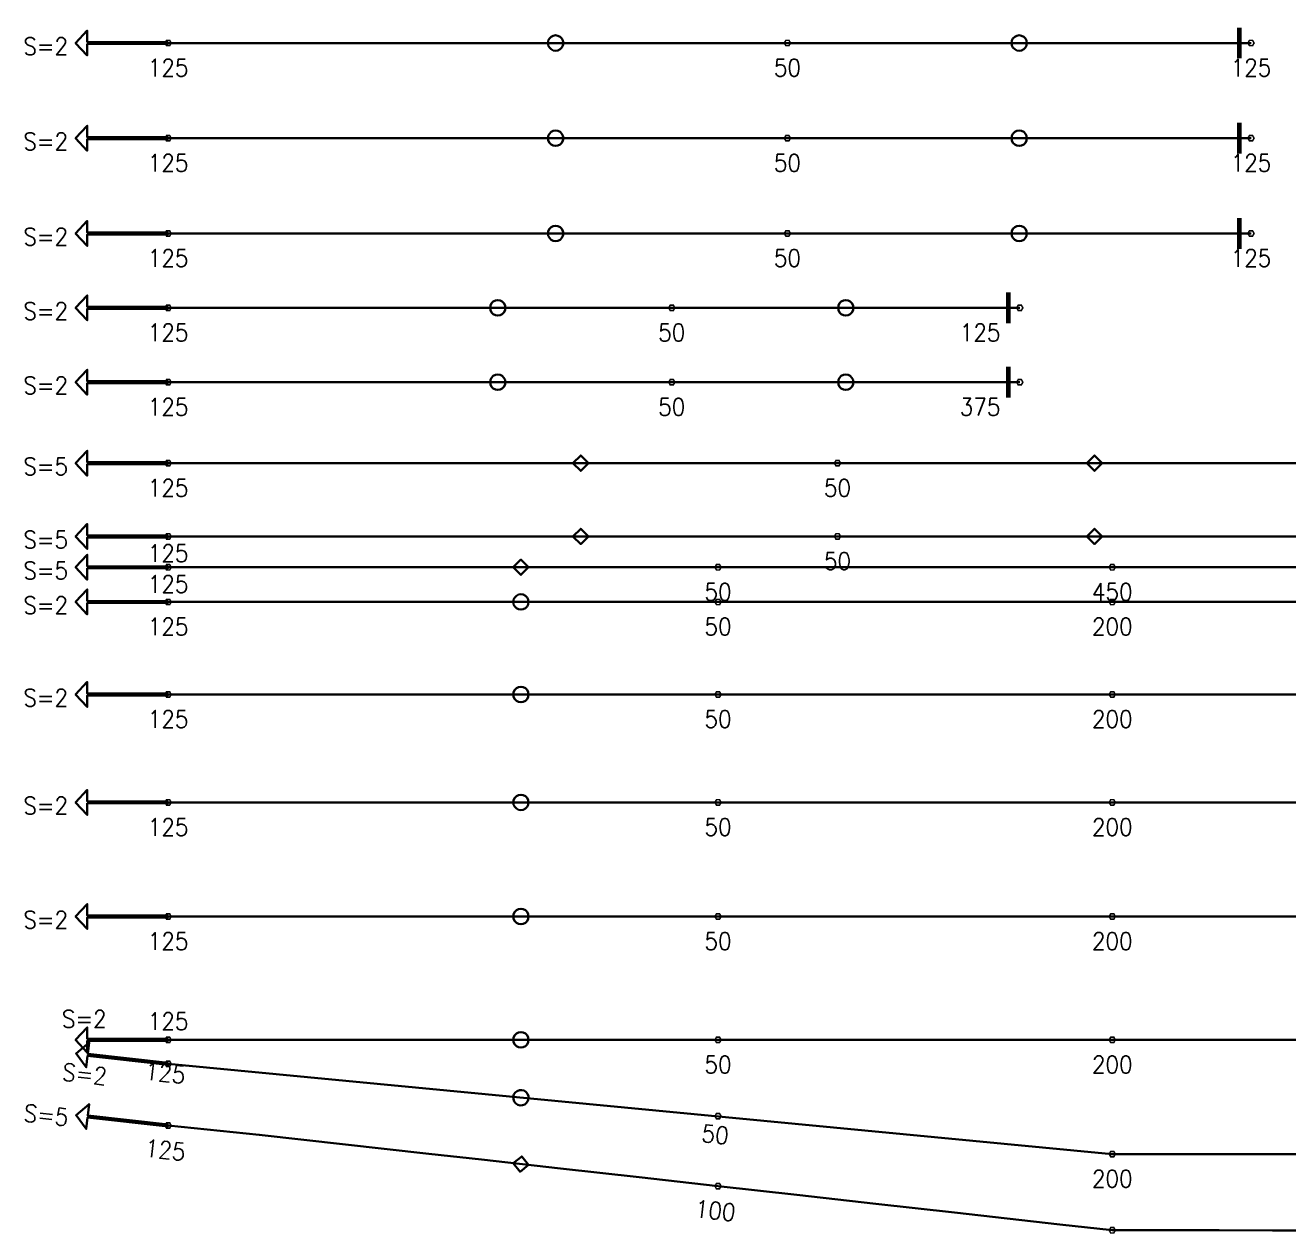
# Model space of a CAD drawing. Header units: millimetres. Extents: x 128150 to 589785, y -24154 to 43820.
# Drawn here: x 378547 to 394940, y 9105 to 24780 of the extents above; entities that cross this region are included whole.
import ezdxf

# ---------------------------------------------------------------- set-up
doc = ezdxf.new("R2010")
doc.units = ezdxf.units.MM
doc.layers.add('Current_plane_Column', color=7, linetype='Continuous', true_color=0x4b00ff)
doc.layers.add('NDC_S-TENDON', color=6, linetype='Continuous', lineweight=35)
doc.layers.add('NDC_S_ANNO', color=7, linetype='Continuous', lineweight=20)
doc.styles.get("Standard").update_dxf_attribs({"font": 'arial.ttf'})

# ---------------------------------------------------------------- blocks, each defined once
blk = doc.blocks.new('TDX')
at = {"layer": 'NDC_S-TENDON', "linetype": 'Continuous', "elevation": 2875}
for points in [[(11700, 14850, 60, 60, 0), (11700, 15250, 60, 60, 0)], [(11700, 13615, 60, 60, 0), (11700, 14015, 60, 60, 0)], [(11700, 12380, 60, 60, 0), (11700, 12780, 60, 60, 0)], [(8700, 11415, 60, 60, 0), (8700, 11815, 60, 60, 0)], [(8700, 10450, 60, 60, 0), (8700, 10850, 60, 60, 0)]]:
    blk.add_lwpolyline(points, format="xyseb", dxfattribs=at)
at = {"layer": 'NDC_S-TENDON', "linetype": 'Continuous'}
for points, elevation in [([(-2200, 15062), (-3250, 15062), (-3250, 15212), (-3400, 15050), (-3250, 14888), (-3250, 15038), (-2200, 15038)], 2875), ([(2728, 15050), (2732, 15019), (2747, 14991), (2769, 14969), (2797, 14955), (2828, 14950), (2858, 14955), (2886, 14969), (2908, 14991), (2923, 15019), (2928, 15050), (2923, 15081), (2908, 15109), (2886, 15131), (2858, 15145), (2828, 15150), (2797, 15145), (2769, 15131), (2747, 15109), (2732, 15081), (2728, 15050)], 2832), ([(8743, 15050), (8747, 15019), (8762, 14991), (8784, 14969), (8812, 14955), (8843, 14950), (8873, 14955), (8901, 14969), (8923, 14991), (8938, 15019), (8943, 15050), (8938, 15081), (8923, 15109), (8901, 15131), (8873, 15145), (8843, 15150), (8812, 15145), (8784, 15131), (8762, 15109), (8747, 15081), (8743, 15050)], 2832), ([(-2200, 13827), (-3250, 13827), (-3250, 13977), (-3400, 13815), (-3250, 13653), (-3250, 13803), (-2200, 13803)], 2875), ([(2728, 13815), (2732, 13784), (2747, 13756), (2769, 13734), (2797, 13720), (2828, 13715), (2858, 13720), (2886, 13734), (2908, 13756), (2923, 13784), (2928, 13815), (2923, 13846), (2908, 13874), (2886, 13896), (2858, 13910), (2828, 13915), (2797, 13910), (2769, 13896), (2747, 13874), (2732, 13846), (2728, 13815)], 2832), ([(8743, 13815), (8747, 13784), (8762, 13756), (8784, 13734), (8812, 13720), (8843, 13715), (8873, 13720), (8901, 13734), (8923, 13756), (8938, 13784), (8943, 13815), (8938, 13846), (8923, 13874), (8901, 13896), (8873, 13910), (8843, 13915), (8812, 13910), (8784, 13896), (8762, 13874), (8747, 13846), (8743, 13815)], 2832), ([(-2200, 12592), (-3250, 12592), (-3250, 12742), (-3400, 12580), (-3250, 12418), (-3250, 12568), (-2200, 12568)], 2875), ([(2728, 12580), (2732, 12549), (2747, 12521), (2769, 12499), (2797, 12485), (2828, 12480), (2858, 12485), (2886, 12499), (2908, 12521), (2923, 12549), (2928, 12580), (2923, 12611), (2908, 12639), (2886, 12661), (2858, 12675), (2828, 12680), (2797, 12675), (2769, 12661), (2747, 12639), (2732, 12611), (2728, 12580)], 2832), ([(8743, 12580), (8747, 12549), (8762, 12521), (8784, 12499), (8812, 12485), (8843, 12480), (8873, 12485), (8901, 12499), (8923, 12521), (8938, 12549), (8943, 12580), (8938, 12611), (8923, 12639), (8901, 12661), (8873, 12675), (8843, 12680), (8812, 12675), (8784, 12661), (8762, 12639), (8747, 12611), (8743, 12580)], 2832), ([(-2200, 11627), (-3250, 11627), (-3250, 11777), (-3400, 11615), (-3250, 11453), (-3250, 11603), (-2200, 11603)], 2875), ([(1978, 11615), (1982, 11584), (1997, 11556), (2019, 11534), (2047, 11520), (2078, 11515), (2108, 11520), (2136, 11534), (2158, 11556), (2173, 11584), (2178, 11615), (2173, 11646), (2158, 11674), (2136, 11696), (2108, 11710), (2078, 11715), (2047, 11710), (2019, 11696), (1997, 11674), (1982, 11646), (1978, 11615)], 2832), ([(6493, 11615), (6497, 11584), (6512, 11556), (6534, 11534), (6562, 11520), (6593, 11515), (6623, 11520), (6651, 11534), (6673, 11556), (6688, 11584), (6693, 11615), (6688, 11646), (6673, 11674), (6651, 11696), (6623, 11710), (6593, 11715), (6562, 11710), (6534, 11696), (6512, 11674), (6497, 11646), (6493, 11615)], 2832), ([(-2200, 10662), (-3250, 10662), (-3250, 10812), (-3400, 10650), (-3250, 10488), (-3250, 10638), (-2200, 10638)], 2875), ([(1978, 10650), (1982, 10619), (1997, 10591), (2019, 10569), (2047, 10555), (2078, 10550), (2108, 10555), (2136, 10569), (2158, 10591), (2173, 10619), (2178, 10650), (2173, 10681), (2158, 10709), (2136, 10731), (2108, 10745), (2078, 10750), (2047, 10745), (2019, 10731), (1997, 10709), (1982, 10681), (1978, 10650)], 2691), ([(6493, 10650), (6497, 10619), (6512, 10591), (6534, 10569), (6562, 10555), (6593, 10550), (6623, 10555), (6651, 10569), (6673, 10591), (6688, 10619), (6693, 10650), (6688, 10681), (6673, 10709), (6651, 10731), (6623, 10745), (6593, 10750), (6562, 10745), (6534, 10731), (6512, 10709), (6497, 10681), (6493, 10650)], 2691), ([(-2200, 9612), (-3250, 9612), (-3250, 9762), (-3400, 9600), (-3250, 9438), (-3250, 9588), (-2200, 9588)], 2875), ([(3053, 9600), (3153, 9500), (3253, 9600), (3153, 9700), (3053, 9600)], 2688), ([(9718, 9600), (9818, 9500), (9918, 9600), (9818, 9700), (9718, 9600)], 2688), ([(-2200, 8662), (-3250, 8662), (-3250, 8812), (-3400, 8650), (-3250, 8488), (-3250, 8638), (-2200, 8638)], 2875), ([(3053, 8650), (3153, 8550), (3253, 8650), (3153, 8750), (3053, 8650)], 2688), ([(9718, 8650), (9818, 8550), (9918, 8650), (9818, 8750), (9718, 8650)], 2688), ([(-2200, 8262), (-3250, 8262), (-3250, 8412), (-3400, 8250), (-3250, 8088), (-3250, 8238), (-2200, 8238)], 2875), ([(2277, 8250), (2377, 8150), (2477, 8250), (2377, 8350), (2277, 8250)], 2688), ([(-2200, 7812), (-3250, 7812), (-3250, 7962), (-3400, 7800), (-3250, 7638), (-3250, 7788), (-2200, 7788)], 2875), ([(2277, 7800), (2282, 7769), (2297, 7741), (2319, 7719), (2347, 7705), (2377, 7700), (2408, 7705), (2436, 7719), (2458, 7741), (2473, 7769), (2477, 7800), (2473, 7831), (2458, 7859), (2436, 7881), (2408, 7895), (2377, 7900), (2347, 7895), (2319, 7881), (2297, 7859), (2282, 7831), (2277, 7800)], 2832), ([(-2200, 6612), (-3250, 6612), (-3250, 6762), (-3400, 6600), (-3250, 6438), (-3250, 6588), (-2200, 6588)], 2875), ([(2277, 6600), (2282, 6569), (2297, 6541), (2319, 6519), (2347, 6505), (2377, 6500), (2408, 6505), (2436, 6519), (2458, 6541), (2473, 6569), (2477, 6600), (2473, 6631), (2458, 6659), (2436, 6681), (2408, 6695), (2377, 6700), (2347, 6695), (2319, 6681), (2297, 6659), (2282, 6631), (2277, 6600)], 2832), ([(-2200, 5212), (-3250, 5212), (-3250, 5362), (-3400, 5200), (-3250, 5038), (-3250, 5188), (-2200, 5188)], 2875), ([(2277, 5200), (2282, 5169), (2297, 5141), (2319, 5119), (2347, 5105), (2377, 5100), (2408, 5105), (2436, 5119), (2458, 5141), (2473, 5169), (2477, 5200), (2473, 5231), (2458, 5259), (2436, 5281), (2408, 5295), (2377, 5300), (2347, 5295), (2319, 5281), (2297, 5259), (2282, 5231), (2277, 5200)], 2832), ([(-2200, 3732), (-3250, 3732), (-3250, 3882), (-3400, 3720), (-3250, 3558), (-3250, 3708), (-2200, 3708)], 2875), ([(2277, 3720), (2282, 3689), (2297, 3661), (2319, 3639), (2347, 3625), (2377, 3620), (2408, 3625), (2436, 3639), (2458, 3661), (2473, 3689), (2477, 3720), (2473, 3751), (2458, 3779), (2436, 3801), (2408, 3815), (2377, 3820), (2347, 3815), (2319, 3801), (2297, 3779), (2282, 3751), (2277, 3720)], 2832), ([(-2200, 2132), (-3250, 2132), (-3250, 2282), (-3400, 2120), (-3250, 1958), (-3250, 2108), (-2200, 2108)], 2875), ([(2277, 2120), (2282, 2089), (2297, 2061), (2319, 2039), (2347, 2025), (2377, 2020), (2408, 2025), (2436, 2039), (2458, 2061), (2473, 2089), (2477, 2120), (2473, 2151), (2458, 2179), (2436, 2201), (2408, 2215), (2377, 2220), (2347, 2215), (2319, 2201), (2297, 2179), (2282, 2151), (2277, 2120)], 2832), ([(-2199, 1821), (-3242, 1938), (-3225, 2087), (-3393, 1943), (-3262, 1765), (-3245, 1914), (-2201, 1797)], 2875), ([(2278, 1381), (2280, 1349), (2291, 1320), (2310, 1296), (2336, 1278), (2366, 1270), (2398, 1271), (2427, 1282), (2451, 1302), (2469, 1328), (2477, 1358), (2475, 1390), (2464, 1419), (2445, 1443), (2419, 1461), (2389, 1469), (2357, 1467), (2328, 1456), (2304, 1437), (2286, 1411), (2278, 1381)], 2832), ([(-2199, 1021), (-3242, 1138), (-3225, 1287), (-3393, 1143), (-3262, 965), (-3245, 1114), (-2201, 997)], 2875), ([(2278, 520), (2366, 409), (2477, 498), (2389, 608), (2278, 520)], 2663)]:
    blk.add_lwpolyline(points, close=True, dxfattribs=dict(at, elevation=elevation))
for points, elevation in [([(-2160, 15050, 20, 20, 0), (-2180, 15085, 20, 20, 0), (-2220, 15085, 20, 20, 0), (-2240, 15050, 20, 20, 0), (-2220, 15015, 20, 20, 0), (-2180, 15015, 20, 20, 0)], 2875), ([(-2160, 15050, 20, 20, 0), (-2180, 15085, 20, 20, 0), (-2220, 15085, 20, 20, 0), (-2240, 15050, 20, 20, 0), (-2220, 15015, 20, 20, 0), (-2180, 15015, 20, 20, 0)], 2875), ([(5875, 15050, 20, 20, 0), (5855, 15085, 20, 20, 0), (5815, 15085, 20, 20, 0), (5795, 15050, 20, 20, 0), (5815, 15015, 20, 20, 0), (5855, 15015, 20, 20, 0)], 2800), ([(5875, 15050, 20, 20, 0), (5855, 15085, 20, 20, 0), (5815, 15085, 20, 20, 0), (5795, 15050, 20, 20, 0), (5815, 15015, 20, 20, 0), (5855, 15015, 20, 20, 0)], 2800), ([(11890, 15050, 20, 20, 0), (11870, 15085, 20, 20, 0), (11830, 15085, 20, 20, 0), (11810, 15050, 20, 20, 0), (11830, 15015, 20, 20, 0), (11870, 15015, 20, 20, 0)], 2875), ([(11890, 15050, 20, 20, 0), (11870, 15085, 20, 20, 0), (11830, 15085, 20, 20, 0), (11810, 15050, 20, 20, 0), (11830, 15015, 20, 20, 0), (11870, 15015, 20, 20, 0)], 2875), ([(-2160, 13815, 20, 20, 0), (-2180, 13850, 20, 20, 0), (-2220, 13850, 20, 20, 0), (-2240, 13815, 20, 20, 0), (-2220, 13780, 20, 20, 0), (-2180, 13780, 20, 20, 0)], 2875), ([(-2160, 13815, 20, 20, 0), (-2180, 13850, 20, 20, 0), (-2220, 13850, 20, 20, 0), (-2240, 13815, 20, 20, 0), (-2220, 13780, 20, 20, 0), (-2180, 13780, 20, 20, 0)], 2875), ([(5875, 13815, 20, 20, 0), (5855, 13850, 20, 20, 0), (5815, 13850, 20, 20, 0), (5795, 13815, 20, 20, 0), (5815, 13780, 20, 20, 0), (5855, 13780, 20, 20, 0)], 2800), ([(5875, 13815, 20, 20, 0), (5855, 13850, 20, 20, 0), (5815, 13850, 20, 20, 0), (5795, 13815, 20, 20, 0), (5815, 13780, 20, 20, 0), (5855, 13780, 20, 20, 0)], 2800), ([(11890, 13815, 20, 20, 0), (11870, 13850, 20, 20, 0), (11830, 13850, 20, 20, 0), (11810, 13815, 20, 20, 0), (11830, 13780, 20, 20, 0), (11870, 13780, 20, 20, 0)], 2875), ([(11890, 13815, 20, 20, 0), (11870, 13850, 20, 20, 0), (11830, 13850, 20, 20, 0), (11810, 13815, 20, 20, 0), (11830, 13780, 20, 20, 0), (11870, 13780, 20, 20, 0)], 2875), ([(-2160, 12580, 20, 20, 0), (-2180, 12615, 20, 20, 0), (-2220, 12615, 20, 20, 0), (-2240, 12580, 20, 20, 0), (-2220, 12545, 20, 20, 0), (-2180, 12545, 20, 20, 0)], 2875), ([(-2160, 12580, 20, 20, 0), (-2180, 12615, 20, 20, 0), (-2220, 12615, 20, 20, 0), (-2240, 12580, 20, 20, 0), (-2220, 12545, 20, 20, 0), (-2180, 12545, 20, 20, 0)], 2875), ([(5875, 12580, 20, 20, 0), (5855, 12615, 20, 20, 0), (5815, 12615, 20, 20, 0), (5795, 12580, 20, 20, 0), (5815, 12545, 20, 20, 0), (5855, 12545, 20, 20, 0)], 2800), ([(5875, 12580, 20, 20, 0), (5855, 12615, 20, 20, 0), (5815, 12615, 20, 20, 0), (5795, 12580, 20, 20, 0), (5815, 12545, 20, 20, 0), (5855, 12545, 20, 20, 0)], 2800), ([(11890, 12580, 20, 20, 0), (11870, 12615, 20, 20, 0), (11830, 12615, 20, 20, 0), (11810, 12580, 20, 20, 0), (11830, 12545, 20, 20, 0), (11870, 12545, 20, 20, 0)], 2875), ([(11890, 12580, 20, 20, 0), (11870, 12615, 20, 20, 0), (11830, 12615, 20, 20, 0), (11810, 12580, 20, 20, 0), (11830, 12545, 20, 20, 0), (11870, 12545, 20, 20, 0)], 2875), ([(-2160, 11615, 20, 20, 0), (-2180, 11650, 20, 20, 0), (-2220, 11650, 20, 20, 0), (-2240, 11615, 20, 20, 0), (-2220, 11580, 20, 20, 0), (-2180, 11580, 20, 20, 0)], 2875), ([(-2160, 11615, 20, 20, 0), (-2180, 11650, 20, 20, 0), (-2220, 11650, 20, 20, 0), (-2240, 11615, 20, 20, 0), (-2220, 11580, 20, 20, 0), (-2180, 11580, 20, 20, 0)], 2875), ([(4375, 11615, 20, 20, 0), (4355, 11650, 20, 20, 0), (4315, 11650, 20, 20, 0), (4295, 11615, 20, 20, 0), (4315, 11580, 20, 20, 0), (4355, 11580, 20, 20, 0)], 2800), ([(4375, 11615, 20, 20, 0), (4355, 11650, 20, 20, 0), (4315, 11650, 20, 20, 0), (4295, 11615, 20, 20, 0), (4315, 11580, 20, 20, 0), (4355, 11580, 20, 20, 0)], 2800), ([(8890, 11615, 20, 20, 0), (8870, 11650, 20, 20, 0), (8830, 11650, 20, 20, 0), (8810, 11615, 20, 20, 0), (8830, 11580, 20, 20, 0), (8870, 11580, 20, 20, 0)], 2875), ([(8890, 11615, 20, 20, 0), (8870, 11650, 20, 20, 0), (8830, 11650, 20, 20, 0), (8810, 11615, 20, 20, 0), (8830, 11580, 20, 20, 0), (8870, 11580, 20, 20, 0)], 2875), ([(-2160, 10650, 20, 20, 0), (-2180, 10685, 20, 20, 0), (-2220, 10685, 20, 20, 0), (-2240, 10650, 20, 20, 0), (-2220, 10615, 20, 20, 0), (-2180, 10615, 20, 20, 0)], 2875), ([(-2160, 10650, 20, 20, 0), (-2180, 10685, 20, 20, 0), (-2220, 10685, 20, 20, 0), (-2240, 10650, 20, 20, 0), (-2220, 10615, 20, 20, 0), (-2180, 10615, 20, 20, 0)], 2875), ([(4375, 10650, 20, 20, 0), (4355, 10685, 20, 20, 0), (4315, 10685, 20, 20, 0), (4295, 10650, 20, 20, 0), (4315, 10615, 20, 20, 0), (4355, 10615, 20, 20, 0)], 2550), ([(4375, 10650, 20, 20, 0), (4355, 10685, 20, 20, 0), (4315, 10685, 20, 20, 0), (4295, 10650, 20, 20, 0), (4315, 10615, 20, 20, 0), (4355, 10615, 20, 20, 0)], 2550), ([(8890, 10650, 20, 20, 0), (8870, 10685, 20, 20, 0), (8830, 10685, 20, 20, 0), (8810, 10650, 20, 20, 0), (8830, 10615, 20, 20, 0), (8870, 10615, 20, 20, 0)], 2875), ([(8890, 10650, 20, 20, 0), (8870, 10685, 20, 20, 0), (8830, 10685, 20, 20, 0), (8810, 10650, 20, 20, 0), (8830, 10615, 20, 20, 0), (8870, 10615, 20, 20, 0)], 2875), ([(-2160, 9600, 20, 20, 0), (-2180, 9635, 20, 20, 0), (-2220, 9635, 20, 20, 0), (-2240, 9600, 20, 20, 0), (-2220, 9565, 20, 20, 0), (-2180, 9565, 20, 20, 0)], 2875), ([(-2160, 9600, 20, 20, 0), (-2180, 9635, 20, 20, 0), (-2220, 9635, 20, 20, 0), (-2240, 9600, 20, 20, 0), (-2220, 9565, 20, 20, 0), (-2180, 9565, 20, 20, 0)], 2875), ([(6525, 9600, 20, 20, 0), (6505, 9635, 20, 20, 0), (6465, 9635, 20, 20, 0), (6445, 9600, 20, 20, 0), (6465, 9565, 20, 20, 0), (6505, 9565, 20, 20, 0)], 2550), ([(6525, 9600, 20, 20, 0), (6505, 9635, 20, 20, 0), (6465, 9635, 20, 20, 0), (6445, 9600, 20, 20, 0), (6465, 9565, 20, 20, 0), (6505, 9565, 20, 20, 0)], 2550), ([(-2160, 8650, 20, 20, 0), (-2180, 8685, 20, 20, 0), (-2220, 8685, 20, 20, 0), (-2240, 8650, 20, 20, 0), (-2220, 8615, 20, 20, 0), (-2180, 8615, 20, 20, 0)], 2875), ([(-2160, 8650, 20, 20, 0), (-2180, 8685, 20, 20, 0), (-2220, 8685, 20, 20, 0), (-2240, 8650, 20, 20, 0), (-2220, 8615, 20, 20, 0), (-2180, 8615, 20, 20, 0)], 2875), ([(6525, 8650, 20, 20, 0), (6505, 8685, 20, 20, 0), (6465, 8685, 20, 20, 0), (6445, 8650, 20, 20, 0), (6465, 8615, 20, 20, 0), (6505, 8615, 20, 20, 0)], 2550), ([(6525, 8650, 20, 20, 0), (6505, 8685, 20, 20, 0), (6465, 8685, 20, 20, 0), (6445, 8650, 20, 20, 0), (6465, 8615, 20, 20, 0), (6505, 8615, 20, 20, 0)], 2550), ([(-2160, 8250, 20, 20, 0), (-2180, 8285, 20, 20, 0), (-2220, 8285, 20, 20, 0), (-2240, 8250, 20, 20, 0), (-2220, 8215, 20, 20, 0), (-2180, 8215, 20, 20, 0)], 2875), ([(-2160, 8250, 20, 20, 0), (-2180, 8285, 20, 20, 0), (-2220, 8285, 20, 20, 0), (-2240, 8250, 20, 20, 0), (-2220, 8215, 20, 20, 0), (-2180, 8215, 20, 20, 0)], 2875), ([(4975, 8250, 20, 20, 0), (4955, 8285, 20, 20, 0), (4915, 8285, 20, 20, 0), (4895, 8250, 20, 20, 0), (4915, 8215, 20, 20, 0), (4955, 8215, 20, 20, 0)], 2550), ([(4975, 8250, 20, 20, 0), (4955, 8285, 20, 20, 0), (4915, 8285, 20, 20, 0), (4895, 8250, 20, 20, 0), (4915, 8215, 20, 20, 0), (4955, 8215, 20, 20, 0)], 2550), ([(10090, 8250, 20, 20, 0), (10070, 8285, 20, 20, 0), (10030, 8285, 20, 20, 0), (10010, 8250, 20, 20, 0), (10030, 8215, 20, 20, 0), (10070, 8215, 20, 20, 0)], 2950), ([(10090, 8250, 20, 20, 0), (10070, 8285, 20, 20, 0), (10030, 8285, 20, 20, 0), (10010, 8250, 20, 20, 0), (10030, 8215, 20, 20, 0), (10070, 8215, 20, 20, 0)], 2950), ([(10090, 8250, 20, 20, 0), (10070, 8285, 20, 20, 0), (10030, 8285, 20, 20, 0), (10010, 8250, 20, 20, 0), (10030, 8215, 20, 20, 0), (10070, 8215, 20, 20, 0)], 2950), ([(10090, 8250, 20, 20, 0), (10070, 8285, 20, 20, 0), (10030, 8285, 20, 20, 0), (10010, 8250, 20, 20, 0), (10030, 8215, 20, 20, 0), (10070, 8215, 20, 20, 0)], 2950), ([(-2160, 7800, 20, 20, 0), (-2180, 7834, 20, 20, 0), (-2220, 7834, 20, 20, 0), (-2240, 7800, 20, 20, 0), (-2220, 7765, 20, 20, 0), (-2180, 7765, 20, 20, 0)], 2875), ([(-2160, 7800, 20, 20, 0), (-2180, 7834, 20, 20, 0), (-2220, 7834, 20, 20, 0), (-2240, 7800, 20, 20, 0), (-2220, 7765, 20, 20, 0), (-2180, 7765, 20, 20, 0)], 2875), ([(4975, 7800, 20, 20, 0), (4955, 7834, 20, 20, 0), (4915, 7834, 20, 20, 0), (4895, 7800, 20, 20, 0), (4915, 7765, 20, 20, 0), (4955, 7765, 20, 20, 0)], 2800), ([(4975, 7800, 20, 20, 0), (4955, 7834, 20, 20, 0), (4915, 7834, 20, 20, 0), (4895, 7800, 20, 20, 0), (4915, 7765, 20, 20, 0), (4955, 7765, 20, 20, 0)], 2800), ([(10090, 7800, 20, 20, 0), (10070, 7834, 20, 20, 0), (10030, 7834, 20, 20, 0), (10010, 7800, 20, 20, 0), (10030, 7765, 20, 20, 0), (10070, 7765, 20, 20, 0)], 2950), ([(10090, 7800, 20, 20, 0), (10070, 7834, 20, 20, 0), (10030, 7834, 20, 20, 0), (10010, 7800, 20, 20, 0), (10030, 7765, 20, 20, 0), (10070, 7765, 20, 20, 0)], 2950), ([(10090, 7800, 20, 20, 0), (10070, 7834, 20, 20, 0), (10030, 7834, 20, 20, 0), (10010, 7800, 20, 20, 0), (10030, 7765, 20, 20, 0), (10070, 7765, 20, 20, 0)], 2950), ([(10090, 7800, 20, 20, 0), (10070, 7834, 20, 20, 0), (10030, 7834, 20, 20, 0), (10010, 7800, 20, 20, 0), (10030, 7765, 20, 20, 0), (10070, 7765, 20, 20, 0)], 2950), ([(-2160, 6600, 20, 20, 0), (-2180, 6635, 20, 20, 0), (-2220, 6635, 20, 20, 0), (-2240, 6600, 20, 20, 0), (-2220, 6565, 20, 20, 0), (-2180, 6565, 20, 20, 0)], 2875), ([(-2160, 6600, 20, 20, 0), (-2180, 6635, 20, 20, 0), (-2220, 6635, 20, 20, 0), (-2240, 6600, 20, 20, 0), (-2220, 6565, 20, 20, 0), (-2180, 6565, 20, 20, 0)], 2875), ([(4975, 6600, 20, 20, 0), (4955, 6635, 20, 20, 0), (4915, 6635, 20, 20, 0), (4895, 6600, 20, 20, 0), (4915, 6565, 20, 20, 0), (4955, 6565, 20, 20, 0)], 2800), ([(4975, 6600, 20, 20, 0), (4955, 6635, 20, 20, 0), (4915, 6635, 20, 20, 0), (4895, 6600, 20, 20, 0), (4915, 6565, 20, 20, 0), (4955, 6565, 20, 20, 0)], 2800), ([(10090, 6600, 20, 20, 0), (10070, 6635, 20, 20, 0), (10030, 6635, 20, 20, 0), (10010, 6600, 20, 20, 0), (10030, 6565, 20, 20, 0), (10070, 6565, 20, 20, 0)], 2950), ([(10090, 6600, 20, 20, 0), (10070, 6635, 20, 20, 0), (10030, 6635, 20, 20, 0), (10010, 6600, 20, 20, 0), (10030, 6565, 20, 20, 0), (10070, 6565, 20, 20, 0)], 2950), ([(10090, 6600, 20, 20, 0), (10070, 6635, 20, 20, 0), (10030, 6635, 20, 20, 0), (10010, 6600, 20, 20, 0), (10030, 6565, 20, 20, 0), (10070, 6565, 20, 20, 0)], 2950), ([(10090, 6600, 20, 20, 0), (10070, 6635, 20, 20, 0), (10030, 6635, 20, 20, 0), (10010, 6600, 20, 20, 0), (10030, 6565, 20, 20, 0), (10070, 6565, 20, 20, 0)], 2950), ([(-2160, 5200, 20, 20, 0), (-2180, 5235, 20, 20, 0), (-2220, 5235, 20, 20, 0), (-2240, 5200, 20, 20, 0), (-2220, 5165, 20, 20, 0), (-2180, 5165, 20, 20, 0)], 2875), ([(-2160, 5200, 20, 20, 0), (-2180, 5235, 20, 20, 0), (-2220, 5235, 20, 20, 0), (-2240, 5200, 20, 20, 0), (-2220, 5165, 20, 20, 0), (-2180, 5165, 20, 20, 0)], 2875), ([(4975, 5200, 20, 20, 0), (4955, 5235, 20, 20, 0), (4915, 5235, 20, 20, 0), (4895, 5200, 20, 20, 0), (4915, 5165, 20, 20, 0), (4955, 5165, 20, 20, 0)], 2800), ([(4975, 5200, 20, 20, 0), (4955, 5235, 20, 20, 0), (4915, 5235, 20, 20, 0), (4895, 5200, 20, 20, 0), (4915, 5165, 20, 20, 0), (4955, 5165, 20, 20, 0)], 2800), ([(10090, 5200, 20, 20, 0), (10070, 5235, 20, 20, 0), (10030, 5235, 20, 20, 0), (10010, 5200, 20, 20, 0), (10030, 5165, 20, 20, 0), (10070, 5165, 20, 20, 0)], 2950), ([(10090, 5200, 20, 20, 0), (10070, 5235, 20, 20, 0), (10030, 5235, 20, 20, 0), (10010, 5200, 20, 20, 0), (10030, 5165, 20, 20, 0), (10070, 5165, 20, 20, 0)], 2950), ([(10090, 5200, 20, 20, 0), (10070, 5235, 20, 20, 0), (10030, 5235, 20, 20, 0), (10010, 5200, 20, 20, 0), (10030, 5165, 20, 20, 0), (10070, 5165, 20, 20, 0)], 2950), ([(10090, 5200, 20, 20, 0), (10070, 5235, 20, 20, 0), (10030, 5235, 20, 20, 0), (10010, 5200, 20, 20, 0), (10030, 5165, 20, 20, 0), (10070, 5165, 20, 20, 0)], 2950), ([(-2160, 3720, 20, 20, 0), (-2180, 3755, 20, 20, 0), (-2220, 3755, 20, 20, 0), (-2240, 3720, 20, 20, 0), (-2220, 3685, 20, 20, 0), (-2180, 3685, 20, 20, 0)], 2875), ([(-2160, 3720, 20, 20, 0), (-2180, 3755, 20, 20, 0), (-2220, 3755, 20, 20, 0), (-2240, 3720, 20, 20, 0), (-2220, 3685, 20, 20, 0), (-2180, 3685, 20, 20, 0)], 2875), ([(4975, 3720, 20, 20, 0), (4955, 3755, 20, 20, 0), (4915, 3755, 20, 20, 0), (4895, 3720, 20, 20, 0), (4915, 3685, 20, 20, 0), (4955, 3685, 20, 20, 0)], 2800), ([(4975, 3720, 20, 20, 0), (4955, 3755, 20, 20, 0), (4915, 3755, 20, 20, 0), (4895, 3720, 20, 20, 0), (4915, 3685, 20, 20, 0), (4955, 3685, 20, 20, 0)], 2800), ([(10090, 3720, 20, 20, 0), (10070, 3755, 20, 20, 0), (10030, 3755, 20, 20, 0), (10010, 3720, 20, 20, 0), (10030, 3685, 20, 20, 0), (10070, 3685, 20, 20, 0)], 2950), ([(10090, 3720, 20, 20, 0), (10070, 3755, 20, 20, 0), (10030, 3755, 20, 20, 0), (10010, 3720, 20, 20, 0), (10030, 3685, 20, 20, 0), (10070, 3685, 20, 20, 0)], 2950), ([(10090, 3720, 20, 20, 0), (10070, 3755, 20, 20, 0), (10030, 3755, 20, 20, 0), (10010, 3720, 20, 20, 0), (10030, 3685, 20, 20, 0), (10070, 3685, 20, 20, 0)], 2950), ([(10090, 3720, 20, 20, 0), (10070, 3755, 20, 20, 0), (10030, 3755, 20, 20, 0), (10010, 3720, 20, 20, 0), (10030, 3685, 20, 20, 0), (10070, 3685, 20, 20, 0)], 2950), ([(-2160, 2120, 20, 20, 0), (-2180, 2155, 20, 20, 0), (-2220, 2155, 20, 20, 0), (-2240, 2120, 20, 20, 0), (-2220, 2085, 20, 20, 0), (-2180, 2085, 20, 20, 0)], 2875), ([(-2160, 2120, 20, 20, 0), (-2180, 2155, 20, 20, 0), (-2220, 2155, 20, 20, 0), (-2240, 2120, 20, 20, 0), (-2220, 2085, 20, 20, 0), (-2180, 2085, 20, 20, 0)], 2875), ([(4975, 2120, 20, 20, 0), (4955, 2155, 20, 20, 0), (4915, 2155, 20, 20, 0), (4895, 2120, 20, 20, 0), (4915, 2085, 20, 20, 0), (4955, 2085, 20, 20, 0)], 2800), ([(4975, 2120, 20, 20, 0), (4955, 2155, 20, 20, 0), (4915, 2155, 20, 20, 0), (4895, 2120, 20, 20, 0), (4915, 2085, 20, 20, 0), (4955, 2085, 20, 20, 0)], 2800), ([(10090, 2120, 20, 20, 0), (10070, 2155, 20, 20, 0), (10030, 2155, 20, 20, 0), (10010, 2120, 20, 20, 0), (10030, 2085, 20, 20, 0), (10070, 2085, 20, 20, 0)], 2950), ([(10090, 2120, 20, 20, 0), (10070, 2155, 20, 20, 0), (10030, 2155, 20, 20, 0), (10010, 2120, 20, 20, 0), (10030, 2085, 20, 20, 0), (10070, 2085, 20, 20, 0)], 2950), ([(10090, 2120, 20, 20, 0), (10070, 2155, 20, 20, 0), (10030, 2155, 20, 20, 0), (10010, 2120, 20, 20, 0), (10030, 2085, 20, 20, 0), (10070, 2085, 20, 20, 0)], 2950), ([(10090, 2120, 20, 20, 0), (10070, 2155, 20, 20, 0), (10030, 2155, 20, 20, 0), (10010, 2120, 20, 20, 0), (10030, 2085, 20, 20, 0), (10070, 2085, 20, 20, 0)], 2950), ([(-2160, 1809, 20, 20, 0), (-2180, 1844, 20, 20, 0), (-2220, 1844, 20, 20, 0), (-2240, 1809, 20, 20, 0), (-2220, 1774, 20, 20, 0), (-2180, 1774, 20, 20, 0)], 2875), ([(-2160, 1809, 20, 20, 0), (-2180, 1844, 20, 20, 0), (-2220, 1844, 20, 20, 0), (-2240, 1809, 20, 20, 0), (-2220, 1774, 20, 20, 0), (-2180, 1774, 20, 20, 0)], 2875), ([(4975, 1130, 20, 20, 0), (4955, 1164, 20, 20, 0), (4915, 1164, 20, 20, 0), (4895, 1130, 20, 20, 0), (4915, 1095, 20, 20, 0), (4955, 1095, 20, 20, 0)], 2800), ([(4975, 1130, 20, 20, 0), (4955, 1164, 20, 20, 0), (4915, 1164, 20, 20, 0), (4895, 1130, 20, 20, 0), (4915, 1095, 20, 20, 0), (4955, 1095, 20, 20, 0)], 2800), ([(-2160, 1009, 20, 20, 0), (-2180, 1044, 20, 20, 0), (-2220, 1044, 20, 20, 0), (-2240, 1009, 20, 20, 0), (-2220, 974, 20, 20, 0), (-2180, 974, 20, 20, 0)], 2875), ([(-2160, 1009, 20, 20, 0), (-2180, 1044, 20, 20, 0), (-2220, 1044, 20, 20, 0), (-2240, 1009, 20, 20, 0), (-2220, 974, 20, 20, 0), (-2180, 974, 20, 20, 0)], 2875), ([(10090, 638, 20, 20, 0), (10070, 673, 20, 20, 0), (10030, 673, 20, 20, 0), (10010, 638, 20, 20, 0), (10030, 603, 20, 20, 0), (10070, 603, 20, 20, 0)], 2950), ([(10090, 638, 20, 20, 0), (10070, 673, 20, 20, 0), (10030, 673, 20, 20, 0), (10010, 638, 20, 20, 0), (10030, 603, 20, 20, 0), (10070, 603, 20, 20, 0)], 2950), ([(10090, 638, 20, 20, 0), (10070, 673, 20, 20, 0), (10030, 673, 20, 20, 0), (10010, 638, 20, 20, 0), (10030, 603, 20, 20, 0), (10070, 603, 20, 20, 0)], 2950), ([(10090, 638, 20, 20, 0), (10070, 673, 20, 20, 0), (10030, 673, 20, 20, 0), (10010, 638, 20, 20, 0), (10030, 603, 20, 20, 0), (10070, 603, 20, 20, 0)], 2950), ([(4975, 223, 20, 20, 0), (4955, 257, 20, 20, 0), (4915, 257, 20, 20, 0), (4895, 223, 20, 20, 0), (4915, 188, 20, 20, 0), (4955, 188, 20, 20, 0)], 2500), ([(4975, 223, 20, 20, 0), (4955, 257, 20, 20, 0), (4915, 257, 20, 20, 0), (4895, 223, 20, 20, 0), (4915, 188, 20, 20, 0), (4955, 188, 20, 20, 0)], 2500), ([(10090, -350, 20, 20, 0), (10070, -315, 20, 20, 0), (10030, -315, 20, 20, 0), (10010, -350, 20, 20, 0), (10030, -385, 20, 20, 0), (10070, -385, 20, 20, 0)], 2900), ([(10090, -350, 20, 20, 0), (10070, -315, 20, 20, 0), (10030, -315, 20, 20, 0), (10010, -350, 20, 20, 0), (10030, -385, 20, 20, 0), (10070, -385, 20, 20, 0)], 2900), ([(10090, -350, 20, 20, 0), (10070, -315, 20, 20, 0), (10030, -315, 20, 20, 0), (10010, -350, 20, 20, 0), (10030, -385, 20, 20, 0), (10070, -385, 20, 20, 0)], 2900), ([(10090, -350, 20, 20, 0), (10070, -315, 20, 20, 0), (10030, -315, 20, 20, 0), (10010, -350, 20, 20, 0), (10030, -385, 20, 20, 0), (10070, -385, 20, 20, 0)], 2900)]:
    blk.add_lwpolyline(points, format="xyseb", close=True, dxfattribs=dict(at, elevation=elevation))
at = {"layer": 'NDC_S-TENDON', "linetype": 'Continuous', "elevation": 2947}
blk.add_lwpolyline([(10050, 638), (-2200, 1809)], dxfattribs=at)
at = {"layer": 'NDC_S-TENDON', "linetype": 'Continuous'}
for points in [[(-2200, 15050, 0), (622, 15050, 2872), (1424, 15050, 2862), (2226, 15050, 2845), (3128, 15050, 2825), (4031, 15050, 2811), (4933, 15050, 2803), (5835, 15050, 2800), (6737, 15050, 2803), (7640, 15050, 2811), (8542, 15050, 2825), (9444, 15050, 2845), (10246, 15050, 2862), (11048, 15050, 2872), (11850, 15050, 2875)], [(-2200, 13815, 0), (622, 13815, 2872), (1424, 13815, 2862), (2226, 13815, 2845), (3128, 13815, 2825), (4031, 13815, 2811), (4933, 13815, 2803), (5835, 13815, 2800), (6737, 13815, 2803), (7640, 13815, 2811), (8542, 13815, 2825), (9444, 13815, 2845), (10246, 13815, 2862), (11048, 13815, 2872), (11850, 13815, 2875)], [(-2200, 12580, 0), (622, 12580, 2872), (1424, 12580, 2862), (2226, 12580, 2845), (3128, 12580, 2825), (4031, 12580, 2811), (4933, 12580, 2803), (5835, 12580, 2800), (6737, 12580, 2803), (7640, 12580, 2811), (8542, 12580, 2825), (9444, 12580, 2845), (10246, 12580, 2862), (11048, 12580, 2872), (11850, 12580, 2875)], [(-2200, 11615, 0), (422, 11615, 2872), (1024, 11615, 2862), (1626, 11615, 2845), (2529, 11615, 2820), (3432, 11615, 2805), (4335, 11615, 2800), (5238, 11615, 2805), (6141, 11615, 2820), (7044, 11615, 2845), (7646, 11615, 2862), (8248, 11615, 2872), (8850, 11615, 2875)], [(-2200, 10650, 0), (422, 10650, 2861), (1024, 10650, 2817), (1626, 10650, 2745), (2529, 10650, 2637), (3432, 10650, 2572), (4335, 10650, 2550), (5238, 10650, 2572), (6141, 10650, 2637), (7044, 10650, 2745), (7646, 10650, 2817), (8248, 10650, 2861), (8850, 10650, 2875)], [(-2200, 9600, 0), (709, 9600, 2861), (1597, 9600, 2817), (2486, 9600, 2745), (3486, 9600, 2660), (4486, 9600, 2599), (5485, 9600, 2562), (6485, 9600, 2550), (7485, 9600, 2562), (8485, 9600, 2599), (9484, 9600, 2660), (10484, 9600, 2745), (11373, 9600, 2817), (12261, 9600, 2861), (13150, 9600, 2875)], [(-2200, 8650, 0), (709, 8650, 2861), (1597, 8650, 2817), (2486, 8650, 2745), (3486, 8650, 2660), (4486, 8650, 2599), (5485, 8650, 2562), (6485, 8650, 2550), (7485, 8650, 2562), (8485, 8650, 2599), (9484, 8650, 2660), (10484, 8650, 2745), (11373, 8650, 2817), (12261, 8650, 2861), (13150, 8650, 2875)], [(-2200, 8250, 0), (502, 8250, 2861), (1184, 8250, 2817), (1866, 8250, 2745), (2633, 8250, 2660), (3401, 8250, 2599), (4168, 8250, 2562), (4935, 8250, 2550), (5702, 8250, 2565), (6470, 8250, 2610), (7237, 8250, 2685), (8004, 8250, 2790), (8686, 8250, 2879), (9368, 8250, 2932), (10050, 8250, 2950)], [(10050, 8250, 2950), (10743, 8250, 2932), (11437, 8250, 2879), (12130, 8250, 2790), (13170, 8250, 2657), (14210, 8250, 2577), (15250, 8250, 2550), (16290, 8250, 2577), (17330, 8250, 2657), (18370, 8250, 2790), (19063, 8250, 2879), (19757, 8250, 2932), (20450, 8250, 2950)], [(-2200, 7800, 0), (502, 7800, 2872), (1184, 7800, 2862), (1866, 7800, 2845), (2633, 7800, 2825), (3401, 7800, 2811), (4168, 7800, 2803), (4935, 7800, 2800), (5702, 7800, 2806), (6470, 7800, 2822), (7237, 7800, 2851), (8004, 7800, 2890), (8686, 7800, 2923), (9368, 7800, 2943), (10050, 7800, 2950)], [(10050, 7800, 2950), (10743, 7800, 2943), (11437, 7800, 2923), (12130, 7800, 2890), (13170, 7800, 2840), (14210, 7800, 2810), (15250, 7800, 2800), (16290, 7800, 2810), (17330, 7800, 2840), (18370, 7800, 2890), (19063, 7800, 2923), (19757, 7800, 2943), (20450, 7800, 2950)], [(-2200, 6600, 0), (502, 6600, 2872), (1184, 6600, 2862), (1866, 6600, 2845), (2633, 6600, 2825), (3401, 6600, 2811), (4168, 6600, 2803), (4935, 6600, 2800), (5702, 6600, 2806), (6470, 6600, 2822), (7237, 6600, 2851), (8004, 6600, 2890), (8686, 6600, 2923), (9368, 6600, 2943), (10050, 6600, 2950)], [(10050, 6600, 2950), (10743, 6600, 2943), (11437, 6600, 2923), (12130, 6600, 2890), (13170, 6600, 2840), (14210, 6600, 2810), (15250, 6600, 2800), (16290, 6600, 2810), (17330, 6600, 2840), (18370, 6600, 2890), (19063, 6600, 2923), (19757, 6600, 2943), (20450, 6600, 2950)], [(-2200, 5200, 0), (502, 5200, 2872), (1184, 5200, 2862), (1866, 5200, 2845), (2633, 5200, 2825), (3401, 5200, 2811), (4168, 5200, 2803), (4935, 5200, 2800), (5702, 5200, 2806), (6470, 5200, 2822), (7237, 5200, 2851), (8004, 5200, 2890), (8686, 5200, 2923), (9368, 5200, 2943), (10050, 5200, 2950)], [(10050, 5200, 2950), (10743, 5200, 2943), (11437, 5200, 2923), (12130, 5200, 2890), (13170, 5200, 2840), (14210, 5200, 2810), (15250, 5200, 2800), (16290, 5200, 2810), (17330, 5200, 2840), (18370, 5200, 2890), (19063, 5200, 2923), (19757, 5200, 2943), (20450, 5200, 2950)], [(-2200, 3720, 0), (502, 3720, 2872), (1184, 3720, 2862), (1866, 3720, 2845), (2633, 3720, 2825), (3401, 3720, 2811), (4168, 3720, 2803), (4935, 3720, 2800), (5702, 3720, 2806), (6470, 3720, 2822), (7237, 3720, 2851), (8004, 3720, 2890), (8686, 3720, 2923), (9368, 3720, 2943), (10050, 3720, 2950)], [(10050, 3720, 2950), (10743, 3720, 2943), (11437, 3720, 2923), (12130, 3720, 2890), (13170, 3720, 2840), (14210, 3720, 2810), (15250, 3720, 2800), (16290, 3720, 2810), (17330, 3720, 2840), (18370, 3720, 2890), (19063, 3720, 2923), (19757, 3720, 2943), (20450, 3720, 2950)], [(-2200, 2120, 0), (-1018, 2120, -3), (1184, 2120, 2862), (1866, 2120, 2845), (2633, 2120, 2825), (3401, 2120, 2811), (4168, 2120, 2803), (4935, 2120, 2800), (5702, 2120, 2806), (6470, 2120, 2822), (7237, 2120, 2851), (8004, 2120, 2890), (8686, 2120, 2923), (9368, 2120, 2943), (10050, 2120, 2950)], [(10050, 2120, 2950), (10743, 2120, 2943), (11437, 2120, 2923), (12130, 2120, 2890), (13170, 2120, 2840), (14210, 2120, 2810), (15250, 2120, 2800), (16290, 2120, 2810), (17330, 2120, 2840), (18370, 2120, 2890), (19063, 2120, 2923), (19757, 2120, 2943), (20450, 2120, 2950)], [(-2200, 1009, 2986), (-1018, 889, 2970), (1184, 642, 2808), (1866, 566, 2725), (2889, 452, 2600), (3912, 337, 2525), (4935, 223, 2500), (5958, 108, 2527), (6981, -6, 2607), (8004, -121, 2740), (8686, -197, 2829), (9368, -274, 2882), (10050, -350, 2900)], [(10010, 638, 2950), (10743, 638, 2943), (11437, 638, 2923), (12130, 637, 2890), (12910, 637, 2851), (13690, 637, 2822), (14470, 637, 2806), (15250, 637, 2800), (16030, 636, 2806), (16810, 636, 2822), (17590, 636, 2851), (18370, 636, 2890), (19063, 636, 2923), (19757, 635, 2943), (20450, 635, 2950)], [(10050, -350, 2900), (10743, -350, 2882), (11437, -350, 2829), (12130, -351, 2740), (12910, -351, 2635), (13690, -351, 2560), (14470, -351, 2515), (15250, -351, 2500), (16030, -352, 2515), (16810, -352, 2560), (17590, -352, 2635), (18370, -352, 2740), (19063, -352, 2829), (19757, -353, 2882), (20450, -353, 2900)]]:
    blk.add_polyline3d(points, dxfattribs=at)
at = {"layer": 'NDC_S_ANNO', "linetype": 'Continuous', "char_height": 225, "attachment_point": 5, "line_spacing_factor": 0.75}
for s, insert in [('\\FSTANDARD.shx;S=2', (-3788, 15008, 125)), ('\\FSTANDARD.shx;125', (-2200, 14730)), ('\\FSTANDARD.shx;50', (5835, 14730, 2800)), ('\\FSTANDARD.shx;125', (11850, 14730, 2875)), ('\\FSTANDARD.shx;S=2', (-3788, 13773, 125)), ('\\FSTANDARD.shx;125', (-2200, 13495)), ('\\FSTANDARD.shx;50', (5835, 13495, 2800)), ('\\FSTANDARD.shx;125', (11850, 13495, 2875)), ('\\FSTANDARD.shx;S=2', (-3788, 12538, 125)), ('\\FSTANDARD.shx;125', (-2200, 12260)), ('\\FSTANDARD.shx;50', (5835, 12260, 2800)), ('\\FSTANDARD.shx;125', (11850, 12260, 2875)), ('\\FSTANDARD.shx;S=2', (-3788, 11573, 125)), ('\\FSTANDARD.shx;125', (-2200, 11295)), ('\\FSTANDARD.shx;50', (4335, 11295, 2800)), ('\\FSTANDARD.shx;125', (8335, 11295, 2875)), ('\\FSTANDARD.shx;S=2', (-3788, 10608, 125)), ('\\FSTANDARD.shx;125', (-2200, 10330)), ('\\FSTANDARD.shx;50', (4335, 10330, 2550)), ('\\FSTANDARD.shx;375', (8335, 10330, 2875)), ('\\FSTANDARD.shx;S=5', (-3788, 9558, 125)), ('\\FSTANDARD.shx;125', (-2200, 9280)), ('\\FSTANDARD.shx;50', (6485, 9280, 2550)), ('\\FSTANDARD.shx;S=5', (-3788, 8608, 125)), ('\\FSTANDARD.shx;125', (-2200, 8432)), ('\\FSTANDARD.shx;50', (6485, 8330, 2550)), ('\\FSTANDARD.shx;S=5', (-3788, 8208, 125)), ('\\FSTANDARD.shx;125', (-2200, 8032)), ('\\FSTANDARD.shx;50', (4935, 7930, 2550)), ('\\FSTANDARD.shx;450', (10050, 7930, 2950)), ('\\FSTANDARD.shx;S=2', (-3788, 7757, 125)), ('\\FSTANDARD.shx;125', (-2200, 7480)), ('\\FSTANDARD.shx;50', (4935, 7480, 2800)), ('\\FSTANDARD.shx;200', (10050, 7480, 2950)), ('\\FSTANDARD.shx;S=2', (-3788, 6558, 125)), ('\\FSTANDARD.shx;125', (-2200, 6280)), ('\\FSTANDARD.shx;50', (4935, 6280, 2800)), ('\\FSTANDARD.shx;200', (10050, 6280, 2950)), ('\\FSTANDARD.shx;S=2', (-3788, 5158, 125)), ('\\FSTANDARD.shx;125', (-2200, 4880)), ('\\FSTANDARD.shx;50', (4935, 4880, 2800)), ('\\FSTANDARD.shx;200', (10050, 4880, 2950)), ('\\FSTANDARD.shx;S=2', (-3788, 3678, 125)), ('\\FSTANDARD.shx;125', (-2200, 3400)), ('\\FSTANDARD.shx;50', (4935, 3400, 2800)), ('\\FSTANDARD.shx;200', (10050, 3400, 2950)), ('\\FSTANDARD.shx;S=2', (-3288, 2392, 125)), ('\\FSTANDARD.shx;125', (-2200, 2361)), ('\\FSTANDARD.shx;50', (4935, 1800, 2800)), ('\\FSTANDARD.shx;200', (10050, 1800, 2950))]:
    blk.add_mtext(s, dxfattribs=dict(at, insert=insert))
for s, insert, rotation in [('\\FSTANDARD.shx;S=2', (-3282, 1675, 3012), 353.6135), ('\\FSTANDARD.shx;125', (-2236, 1691, 2904), 353.6135), ('\\FSTANDARD.shx;S=5', (-3782, 1143, 3111), 353.6135), ('\\FSTANDARD.shx;50', (4899, 892, 2800), 353.6135), ('\\FSTANDARD.shx;125', (-2236, 691, 2986), 353.6135), ('\\FSTANDARD.shx;200', (10050, 318, 2950), 359.9845), ('\\FSTANDARD.shx;100', (4899, -95, 2500), 353.6135)]:
    blk.add_mtext(s, dxfattribs=dict(at, insert=insert, rotation=rotation))

msp = doc.modelspace()

# ---------------------------------------------------------------- block references
at = {"layer": 'Current_plane_Column'}
msp.add_blockref('TDX', (382600, 9500), dxfattribs=at)

doc.saveas('drawing.dxf')
